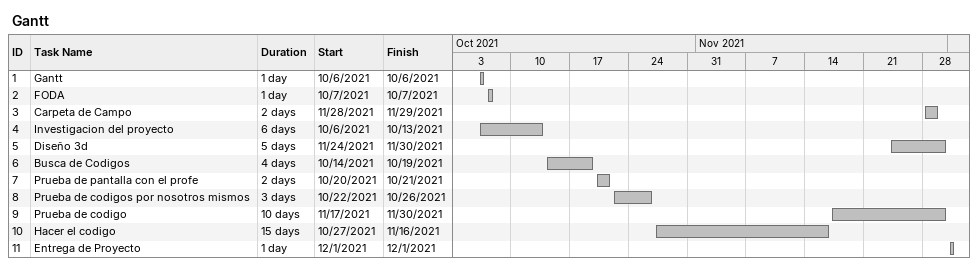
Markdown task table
Gantt

| ID | Task | Duration | Start | Finish |
|---|---|---|---|---|
| 1 | Gantt | 1d | 2021-10-06 | 2021-10-06 |
| 2 | FODA | 1d | 2021-10-07 | 2021-10-07 |
| 3 | Carpeta de Campo | 2d | 2021-11-28 | 2021-11-29 |
| 4 | Investigacion del proyecto | 6d | 2021-10-06 | 2021-10-13 |
| 5 | Diseño 3d | 5d | 2021-11-24 | 2021-11-30 |
| 6 | Busca de Codigos | 4d | 2021-10-14 | 2021-10-19 |
| 7 | Prueba de pantalla con el profe | 2d | 2021-10-20 | 2021-10-21 |
| 8 | Prueba de codigos por nosotros mismos | 3d | 2021-10-22 | 2021-10-26 |
| 9 | Prueba de codigo | 10d | 2021-11-17 | 2021-11-30 |
| 10 | Hacer el codigo | 15d | 2021-10-27 | 2021-11-16 |
| 11 | Entrega de Proyecto | 1d | 2021-12-01 | 2021-12-01 |
